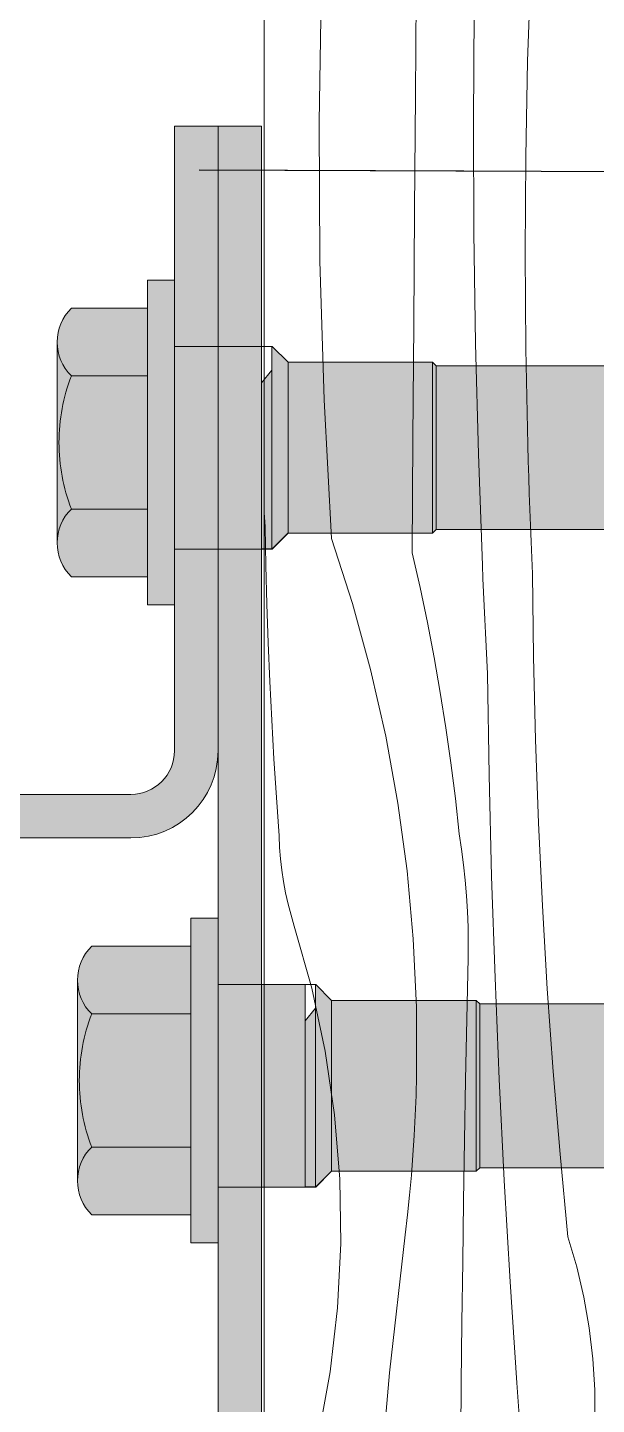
# Model space of a CAD drawing. Header units: millimetres. Extents: x -7826 to 55813, y 465 to 25965.
# Drawn here: x 49142.3 to 49338.2, y 10941.8 to 11415.7 of the extents above; entities that cross this region are included whole.
import ezdxf

# ---------------------------------------------------------------- set-up
doc = ezdxf.new("R2010")
doc.units = ezdxf.units.MM
for name, color, linetype, lineweight in [('2D - Ogolne2', 251, 'Continuous', 15), ('2D Drafting - General102', 254, 'Continuous', 13), ('2D Drafting - General121', 255, 'Continuous', 0), ('2D Drafting - General2', 251, 'Continuous', 15), ('2D Drafting - General81', 251, 'Continuous', 20), ('Annotation - Label5', 161, 'Continuous', 25)]:
    doc.layers.add(name, color=color, linetype=linetype, lineweight=lineweight)
doc.styles.get("Standard").update_dxf_attribs({"font": 'arial.ttf'})
doc.dimstyles.new('GENERATED_STYLE__19', dxfattribs={"dimtxt": 0.18, "dimasz": 91.2, "dimexe": 0.18, "dimexo": 0.0625, "dimgap": 0.09, "dimtad": 0, "dimtih": 1, "dimtoh": 1, "dimdec": 4, "dimzin": 0, "dimdsep": 46, "dimtxsty": 'Standard', "dimcen": 0.09, "dimadec": 0, "dimazin": 0, "dimtfac": 1, "dimtdec": 4, "dimtmove": 0, "dimatfit": 3, "dimldrblk": 'ARROWHEAD_5', "dimfxl": 0, "dimtolj": 1, "dimtzin": 0, "dimarcsym": 0})

# ---------------------------------------------------------------- blocks, each defined once
blk = doc.blocks.new('*X44')
at = {"layer": '2D Drafting - General81', "linetype": 'Continuous'}
for p, q in [((-49135.9623625383, 62693.6137454217), (-49134.84700219749, 62726.64110382218)), ((-49207.7663653561, 62672.6221538933), (-49206.93413245103, 62720.43296352652)), ((-49174.59011337638, 62681.73285589112), (-49174.27866749303, 62721.07693179441)), ((-49154.65552826588, 62672.68410819046), (-49154.42300669732, 62710.84038294473)), ((-49136.62785401398, 62660.57426066935), (-49135.9623625383, 62693.6137454217)), ((-49174.88761260801, 62642.38867205884), (-49174.59011337638, 62681.73285589112)), ((-49207.4712095342, 62624.80501248527), (-49207.7663653561, 62672.6221538933)), ((-49154.48474000454, 62634.52750717867), (-49154.65552826588, 62672.68410819046)), ((-49136.84335320408, 62627.52877698847), (-49136.62785401398, 62660.57426066935)), ((-49175.1711651506, 62603.04438524132), (-49174.88761260801, 62642.38867205884)), ((-49153.9106609937, 62596.37484275411), (-49154.48474000454, 62634.52750717867)), ((-49136.60882014265, 62594.48342291491), (-49136.84335320408, 62627.52877698847)), ((-49206.04882905514, 62577.00811966611), (-49207.4712095342, 62624.80501248527)), ((-49175.44077096847, 62563.70000038241), (-49175.1711651506, 62603.04438524132)), ((-49152.93335536931, 62558.23037732177), (-49153.9106609937, 62596.37484275411)), ((-49135.92429832564, 62561.44432696047), (-49136.60882014265, 62594.48342291491)), ((-49203.50001458496, 62529.25804454375), (-49206.04882905514, 62577.00811966611)), ((-49175.69643002774, 62524.3555224259), (-49175.44077096847, 62563.70000038241)), ((-49135.76513857345, 62555.89418492035), (-49135.92429832564, 62561.44432696046)), ((-49151.55293231568, 62520.09837237059), (-49152.93335536931, 62558.23037732177)), ((-49135.59327971601, 62550.34442158979), (-49135.76513857345, 62555.89418492035)), ((-49135.40872265309, 62544.79506602517), (-49135.59327971601, 62550.34442158979)), ((-49135.21146835097, 62539.24614728072), (-49135.40872265309, 62544.79506602517)), ((-49226.3277262442, 62533.28318601711), (-49226.69385990839, 62538.1538349148)), ((-49135.00151784241, 62533.69769440843), (-49135.21146835097, 62539.24614728072)), ((-49226.06102357621, 62519.96597297693), (-49226.3277262442, 62533.28318601711)), ((-49134.77887222661, 62528.1497364578), (-49135.00151784241, 62533.69769440843)), ((-49203.50001458497, 62529.25804454376), (-49196.27592394652, 62506.87538703131)), ((-49134.54353266926, 62522.60230247579), (-49134.77887222661, 62528.1497364578)), ((-49175.69643002775, 62524.35552242591), (-49172.98561640252, 62512.3885789971)), ((-49134.2955004025, 62517.05542150656), (-49134.54353266926, 62522.60230247579)), ((-49225.70013397626, 62506.65097946708), (-49226.06102357621, 62519.96597297693)), ((-49151.3559323611, 62515.42383567415), (-49151.55293231568, 62520.0983723706)), ((-49151.15287423724, 62510.74955822122), (-49151.3559323611, 62515.42383567415)), ((-49133.95363538084, 62488.47747641917), (-49134.29550040251, 62517.05542150656)), ((-49172.98561640252, 62512.3885789971), (-49170.47051394038, 62500.37897845652)), ((-49150.94375828518, 62506.07554786316), (-49151.15287423724, 62510.74955822122)), ((-49225.24507549925, 62493.33887162295), (-49225.70013397626, 62506.65097946708)), ((-49196.27592394652, 62506.87538703131), (-49190.04996976022, 62484.19481522761)), ((-49150.72858485614, 62501.40181245087), (-49150.94375828518, 62506.07554786316)), ((-49170.47051394038, 62500.37897845652), (-49168.15179290358, 62488.32992130285)), ((-49150.50735431159, 62496.72835983479), (-49150.72858485614, 62501.40181245087)), ((-49150.2800670231, 62492.05519786487), (-49150.50735431159, 62496.72835983479)), ((-49224.69587091132, 62480.03031543562), (-49225.24507549925, 62493.33887162295)), ((-49150.04672337246, 62487.38233439058), (-49150.2800670231, 62492.05519786487)), ((-49190.04996976022, 62484.19481522761), (-49184.83436406295, 62461.26081644669)), ((-49168.15179290358, 62488.32992130285), (-49166.03007121973, 62476.2446185497)), ((-49149.80732375161, 62482.7097772609), (-49150.04672337246, 62487.38233439058)), ((-49133.27336634375, 62459.90558374213), (-49133.95363538084, 62488.47747641917)), ((-49224.05254768861, 62466.72597671842), (-49224.69587091132, 62480.03031543562)), ((-49149.22345733732, 62447.80286160843), (-49149.80732375161, 62482.70977726089)), ((-49166.03007121973, 62476.2446185497), (-49164.10591431706, 62464.12629086997)), ((-49223.3151380159, 62453.42652107371), (-49224.05254768861, 62466.72597671842)), ((-49184.83436406295, 62461.26081644669), (-49180.63933712096, 62438.11837509258)), ((-49164.10591431706, 62464.12629086997), (-49162.37983497379, 62451.97816773757)), ((-49132.25478869519, 62431.34375052568), (-49133.27336634375, 62459.90558374213)), ((-49222.48367878504, 62440.13261385958), (-49223.3151380159, 62453.42652107371)), ((-49162.37983497379, 62451.97816773757), (-49160.85229318147, 62439.80348656672)), ((-49148.35220423508, 62412.90193642888), (-49149.22345733732, 62447.80286160843)), ((-49221.5582115931, 62426.84492015647), (-49222.48367878504, 62440.13261385958)), ((-49180.63933712096, 62438.11837509258), (-49177.47311736353, 62414.81288442365)), ((-49160.85229318147, 62439.80348656672), (-49159.52369602235, 62427.60549184923)), ((-49158.69962068489, 62422.28861114055), (-49159.52369602235, 62427.60549184922)), ((-49130.89804528508, 62402.79598240924), (-49132.25478869519, 62431.34375052568)), ((-49221.38115059015, 62422.89999631824), (-49221.5582115931, 62426.84492015647)), ((-49221.0657365263, 62418.96371778941), (-49221.38115059015, 62422.89999631824)), ((-49220.61235808837, 62415.04093527183), (-49221.0657365263, 62418.96371778941)), ((-49158.00038061413, 62416.95387741191), (-49158.69962068489, 62422.28861114055)), ((-49220.0215739776, 62411.13648283613), (-49220.61235808837, 62415.04093527183)), ((-49177.47311736353, 62414.81288442365), (-49175.3419152431, 62391.39005751497)), ((-49157.4263599331, 62411.60422126503), (-49158.00038061413, 62416.95387741191)), ((-49219.29411222109, 62407.25517196466), (-49220.0215739776, 62411.13648283613)), ((-49156.97787397639, 62406.24258149919), (-49157.4263599331, 62411.60422126503)), ((-49147.19362350876, 62378.00936772067), (-49148.35220423508, 62412.90193642888)), ((-49218.43086927477, 62403.40178562226), (-49219.29411222109, 62407.25517196466)), ((-49156.65516911685, 62400.87190349676), (-49156.97787397639, 62406.24258149919)), ((-49217.43290891856, 62399.58107236219), (-49218.43086927477, 62403.40178562226)), ((-49216.30146094556, 62395.79774047448), (-49217.43290891856, 62399.58107236219)), ((-49156.45842263034, 62395.49513760524), (-49156.65516911685, 62400.87190349676)), ((-49129.20332638917, 62374.2662830597), (-49130.89804528508, 62402.79598240924)), ((-49210.26528887237, 62374.45557079808), (-49216.30146094556, 62395.79774047448)), ((-49156.38774259829, 62390.11523751647), (-49156.45842263034, 62395.49513760524)), ((-49175.3419152431, 62391.39005751497), (-49174.24991105365, 62367.89583759341)), ((-49156.44316784831, 62384.73515864403), (-49156.38774259829, 62390.11523751647)), ((-49156.88645587289, 62363.84509483835), (-49156.44316784831, 62384.73515864403)), ((-49145.74779370068, 62343.12752091573), (-49147.19362350876, 62378.00936772067)), ((-49205.6289430359, 62352.76622140539), (-49210.26528887237, 62374.45557079808)), ((-49127.17086968245, 62345.75865360992), (-49129.20332638917, 62374.2662830597)), ((-49174.24991105365, 62367.89583759341), (-49174.19924673119, 62344.37630792127)), ((-49157.29615101861, 62342.95434521164), (-49156.88645587289, 62363.84509483835)), ((-49202.41202773811, 62330.82140343486), (-49205.6289430359, 62352.76622140539)), ((-49174.38104901931, 62337.50744990223), (-49174.19924673119, 62344.37630792126)), ((-49157.67225222609, 62322.06296378389), (-49157.29615101861, 62342.95434521164)), ((-49144.01481282633, 62308.25876071915), (-49145.74779370068, 62343.12752091573)), ((-49124.80096020574, 62317.27709209754), (-49127.17086968245, 62345.75865360992)), ((-49174.65170983985, 62330.64151913665), (-49174.38104901931, 62337.50744990223)), ((-49200.62814536785, 62308.71390824697), (-49202.41202773811, 62330.82140343486)), ((-49175.01118387994, 62323.77966508895), (-49174.65170983985, 62330.64151913665)), ((-49175.45941095801, 62316.92303654104), (-49175.01118387994, 62323.77966508895)), ((-49158.01475852278, 62301.1710045767), (-49157.67225222609, 62322.06296378389)), ((-49175.99631603379, 62310.07278140002), (-49175.45941095801, 62316.92303654104)), ((-49122.09393032577, 62288.82559290436), (-49124.80096020574, 62317.27709209754)), ((-49176.62180922098, 62303.23004650597), (-49175.99631603379, 62310.07278140002)), ((-49200.28483888455, 62286.5372150658), (-49200.62814536785, 62308.71390824697)), ((-49141.99479836771, 62273.40545094886), (-49144.01481282633, 62308.25876071915)), ((-49177.33578580221, 62296.39597743996), (-49176.62180922098, 62303.23004650597)), ((-49158.32366902302, 62280.27852161318), (-49158.01475852278, 62301.1710045767)), ((-49178.13812624661, 62289.57171833228), (-49177.33578580221, 62296.39597743996)), ((-49201.38355992369, 62264.38509571185), (-49200.28483888455, 62286.5372150658)), ((-49183.469026955, 62242.05174750915), (-49178.13812624661, 62289.57171833228)), ((-49119.05599015156, 62278.53942180242), (-49122.09393032577, 62288.82559290436)), ((-49158.59898292802, 62259.38556891779), (-49158.32366902302, 62280.27852161318)), ((-49116.6071592269, 62268.09731360804), (-49119.05599015156, 62278.53942180242)), ((-49139.68788726533, 62238.56995437535), (-49141.99479836771, 62273.40545094886)), ((-49114.75534312422, 62257.5329786284), (-49116.6071592269, 62268.09731360804)), ((-49203.91966265861, 62242.35121809779), (-49201.38355992369, 62264.38509571185)), ((-49158.84069952586, 62238.49220051621), (-49158.59898292802, 62259.38556891779)), ((-49113.50652007019, 62246.88052175591), (-49114.75534312422, 62257.5329786284)), ((-49112.86472164615, 62236.17433236737), (-49113.50652007019, 62246.88052175591)), ((-49207.88242344495, 62220.5287501635), (-49203.91966265861, 62242.35121809779)), ((-49187.67814521935, 62194.41930632848), (-49183.469026955, 62242.05174750915)), ((-49159.04881819151, 62217.59847043517), (-49158.84069952586, 62238.49220051621)), ((-49137.09423590898, 62203.75463256155), (-49139.68788726533, 62238.56995437535)), ((-49112.83201977298, 62225.44897330448), (-49112.86472164615, 62236.17433236737))]:
    blk.add_line(p, q, dxfattribs=at)
blk = doc.blocks.new('Wype_nienie_132')
at = {"layer": '2D Drafting - General2', "linetype": 'Continuous'}
blk.add_line((-49226.69385990839, 62931.94641982904), (-49226.69385990839, 61566.97865503883), dxfattribs=at)
at = {"layer": '2D Drafting - General81', "linetype": 'Continuous'}
blk.add_blockref('*X44', (0, 0), dxfattribs=at)
blk = doc.blocks.new('ARROWHEAD_5')
at = {"color": 0, "linetype": 'Continuous', "lineweight": 0}
blk.add_line((0, 0), (-1, 0), dxfattribs=at)
blk.add_solid([(-1, 0.2679), (0, 0), (-1, -0.2679), (-1, 0.2679)], dxfattribs=at)

msp = doc.modelspace()

# ---------------------------------------------------------------- hatches: boundary and pattern name
at = {"layer": '2D Drafting - General102', "linetype": 'Continuous'}
for points in [[(49207.88594167839, 11305.91466801308), (49207.88594167839, 11381.7696964762), (49192.88594167839, 11381.7696964762), (49192.88594167839, 11328.83919474609), (49192.88594167839, 11305.91466801308)], [(49222.88594167839, 11381.7696964762), (49207.88594167839, 11381.7696964762), (49207.88594167839, 11305.91466801308), (49222.88594167839, 11305.91466801308)], [(49222.88594167839, 11236.24277080239), (49207.88594167839, 11236.24277080239), (49207.88594167839, 11166.7696964762), (49207.88594167839, 11086.28455456747), (49222.88594167839, 11086.28455456747)]]:
    msp.add_hatch(color=256, dxfattribs=at).paths.add_polyline_path(points)
h = msp.add_hatch(color=256, dxfattribs=at)
edge = h.paths.add_edge_path()
edge.add_line((49112.89980839291, 11136.7696964762), (49177.88594167839, 11136.7696964762))
edge.add_arc((49177.88594167839, 11166.7696964762), 30, 270, 360)
edge.add_line((49207.88594167839, 11166.7696964762), (49207.88594167839, 11236.24277080239))
edge.add_line((49207.88594167839, 11236.24277080239), (49192.88594167839, 11236.24277080239))
edge.add_line((49192.88594167839, 11236.24277080239), (49192.88594167839, 11166.7696964762))
edge.add_arc((49177.88594167839, 11166.7696964762), 15, -90, 0, ccw=False)
edge.add_line((49177.88594167839, 11151.7696964762), (49112.89980839291, 11151.7696964762))
edge.add_arc((49112.89980839291, 11121.76969647621), 29.99999999999272, 90, 180)
edge.add_line((49082.89980839291, 11121.76969647621), (49082.89980839291, 10966.76969647621))
edge.add_arc((49072.89980839291, 10966.76969647621), 10, -90, 0, ccw=False)
edge.add_line((49072.89980839291, 10956.7696964762), (48882.8998083929, 10956.7696964762))
edge.add_arc((48882.89980839291, 10966.76969647621), 10.00000000000728, 180, 269.99999999995833, ccw=False)
edge.add_line((48872.89980839291, 10966.76969647621), (48872.89980839291, 11031.7696964762))
edge.add_line((48872.89980839291, 11031.7696964762), (48857.89980839291, 11031.7696964762))
edge.add_line((48857.89980839291, 11031.7696964762), (48857.89980839291, 10966.76969647621))
edge.add_arc((48882.89980839291, 10966.76969647621), 25, 180, 269.9999999999833)
edge.add_line((48882.8998083929, 10941.7696964762), (49072.89980839291, 10941.7696964762))
edge.add_arc((49072.89980839291, 10966.76969647621), 25.00000000000728, 270, 360)
edge.add_line((49097.89980839291, 10966.76969647621), (49097.89980839291, 11121.7696964762))
edge.add_arc((49112.89980839291, 11121.7696964762), 15, 90, 180, ccw=False)
h = msp.add_hatch(color=256, dxfattribs=at)
edge = h.paths.add_edge_path()
edge.add_line((49222.88594167839, 11016.61265735679), (49207.88594167839, 11016.61265735679))
edge.add_line((49207.88594167839, 11016.61265735679), (49207.88594167839, 10997.37078076918))
edge.add_line((49207.88594167839, 10997.37078076918), (49207.88594167839, 10761.7696964762))
edge.add_arc((49192.88594167839, 10761.7696964762), 15, -90, 0, ccw=False)
edge.add_line((49192.88594167839, 10746.7696964762), (49112.89980839291, 10746.7696964762))
edge.add_arc((49112.89980839291, 10761.7696964762), 15, 180, 270, ccw=False)
edge.add_line((49097.89980839291, 10761.7696964762), (49097.89980839291, 10916.7696964762))
edge.add_arc((49072.89980839291, 10916.7696964762), 25, 0, 90)
edge.add_line((49072.89980839291, 10941.7696964762), (48882.8998083929, 10941.7696964762))
edge.add_arc((48882.89980839291, 10916.76969647621), 24.99999999999272, 90.00000000001667, 180.0000000000167)
edge.add_line((48857.89980839291, 10916.7696964762), (48857.89980839291, 10851.7696964762))
edge.add_line((48857.89980839291, 10851.7696964762), (48872.89980839291, 10851.7696964762))
edge.add_line((48872.89980839291, 10851.7696964762), (48872.89980839291, 10916.7696964762))
edge.add_arc((48882.89980839291, 10916.76969647621), 10, 90.00000000004172, 180.0000000000417, ccw=False)
edge.add_line((48882.8998083929, 10926.7696964762), (49072.89980839291, 10926.7696964762))
edge.add_arc((49072.89980839291, 10916.7696964762), 10, 0, 90, ccw=False)
edge.add_line((49082.89980839291, 10916.7696964762), (49082.89980839291, 10761.7696964762))
edge.add_arc((49112.89980839291, 10761.76969647621), 30, 180.0000000000139, 270)
edge.add_line((49112.89980839291, 10731.76969647621), (49192.88594167839, 10731.76969647621))
edge.add_arc((49192.88594167839, 10761.76969647621), 30, 270, 359.9999999999861)
edge.add_line((49222.88594167839, 10761.7696964762), (49222.88594167839, 11016.61265735679))
at = {"layer": '2D Drafting - General121', "linetype": 'Continuous'}
for points in [[(49192.88594167839, 11272.92004448044), (49192.88594167839, 11217.00089421478), (49183.56608330078, 11217.00089421478), (49183.56608330078, 11272.92004448044), (49183.56608330078, 11328.8391947461), (49192.88594167839, 11328.8391947461)], [(49222.88593366768, 11236.24277080239), (49192.88594167839, 11236.24277080239), (49192.88594167839, 11272.92004448044), (49192.88594167839, 11305.91466801308), (49222.88593366768, 11305.91466801308), (49222.88593366768, 11269.04437115384)], [(49192.88594167839, 11236.24277080239), (49192.88594167839, 11272.92004448044), (49192.88594167839, 11305.91466801308), (49222.88593366768, 11305.91466801308), (49222.88593366768, 11269.9941089575), (49222.88593366768, 11236.24277080239)], [(49226.39939909989, 11236.33985590758), (49226.39939909989, 11305.91466875746), (49226.57492844158, 11305.91466875746), (49231.98847588671, 11300.50112131235), (49231.98847588671, 11241.75340335271), (49226.57492844158, 11236.33985590758)], [(49231.98847588671, 11241.65631824753), (49231.98847588671, 11300.50112131235), (49281.73079279931, 11300.50112131235), (49281.73079279931, 11241.65631824753)], [(49281.73079279931, 11241.65631824753), (49281.73079279931, 11300.50112131235), (49282.97626430113, 11299.25564981053), (49282.97626430113, 11242.90178974934)], [(49222.88593366768, 11236.33985590758), (49222.88593366768, 11269.04437115384), (49222.88593366769, 11293.3983676741), (49226.39939909989, 11297.76917817532), (49226.39939909989, 11236.33985590758)], [(49207.88594167839, 11053.28993103483), (49207.88594167839, 10997.37078076918), (49198.56608330079, 10997.37078076918), (49198.56608330079, 11053.28993103483), (49198.56608330079, 11109.20908130049), (49207.88594167839, 11109.20908130049)], [(49237.88593366768, 11016.61265735679), (49207.88594167839, 11016.61265735679), (49207.88594167839, 11053.28993103483), (49207.88594167839, 11086.28455456747), (49237.88593366768, 11086.28455456747), (49237.88593366768, 11049.41425770823)], [(49207.88594167839, 11016.61265735679), (49207.88594167839, 11053.28993103483), (49207.88594167839, 11086.28455456747), (49237.88593366768, 11086.28455456747), (49237.88593366768, 11050.36399551189), (49237.88593366768, 11016.61265735679)], [(49241.39939909989, 11016.70974246197), (49241.39939909989, 11086.28455531186), (49241.57492844158, 11086.28455531186), (49246.98847588671, 11080.87100786674), (49246.98847588671, 11022.1232899071), (49241.57492844158, 11016.70974246197)], [(49237.88593366768, 11016.70974246197), (49237.88593366768, 11049.41425770823), (49237.88593366769, 11073.76825422849), (49241.39939909989, 11078.1390647297), (49241.39939909989, 11016.70974246197)], [(49246.98847588671, 11022.02620480192), (49246.98847588671, 11080.87100786673), (49296.73079279931, 11080.87100786673), (49296.73079279931, 11022.02620480192)], [(49296.73079279931, 11022.02620480192), (49296.73079279931, 11080.87100786674), (49297.97626430113, 11079.62553636491), (49297.97626430113, 11023.27167630374)]]:
    msp.add_hatch(color=256, dxfattribs=at).paths.add_polyline_path(points)
h = msp.add_hatch(color=256, dxfattribs=at)
edge = h.paths.add_edge_path()
edge.add_line((49183.56608330078, 11295.83136299206), (49157.39326924954, 11295.83136299206))
edge.add_arc((49168.83274819567, 11307.48118596407), 16.32727943774128, 134.4780486831346, 225.5219513168654, ccw=False)
edge.add_line((49157.39326924954, 11319.13100893608), (49183.56608330078, 11319.13100893608))
edge.add_line((49183.56608330078, 11319.13100893608), (49183.56608330078, 11295.83136299206))
h = msp.add_hatch(color=256, dxfattribs=at)
edge = h.paths.add_edge_path()
edge.add_arc((49216.70145892528, 11272.92004448043), 63.57979143213743, 179.9999999999934, 201.122021382379)
edge.add_arc((49168.83274819567, 11238.35890299682), 16.3272794377258, 134.4780486831521, 180.0000000000255)
edge.add_line((49152.50546875794, 11238.35890299681), (49152.50546875794, 11307.48118596407))
edge.add_arc((49168.83274819567, 11307.48118596406), 16.32727943773352, 179.999999999949, 225.5219513168297)
edge.add_arc((49216.70145892526, 11272.92004448044), 63.57979143211669, 158.8779786176138, 180)
h = msp.add_hatch(color=256, dxfattribs=at)
edge = h.paths.add_edge_path()
edge.add_line((49183.56608330078, 11250.00872596881), (49157.39326924954, 11250.00872596881))
edge.add_arc((49216.70145892526, 11272.92004448043), 63.57979143211669, 179.9999999999934, 201.1220213823862, ccw=False)
edge.add_arc((49216.70145892524, 11272.92004448044), 63.57979143209377, 158.8779786176068, 180, ccw=False)
edge.add_line((49157.39326924954, 11295.83136299206), (49183.56608330078, 11295.83136299206))
edge.add_line((49183.56608330078, 11295.83136299206), (49183.56608330078, 11272.92004448044))
edge.add_line((49183.56608330078, 11272.92004448044), (49183.56608330078, 11250.00872596881))
h = msp.add_hatch(color=256, dxfattribs=at)
edge = h.paths.add_edge_path()
edge.add_line((49282.97626430113, 11242.90178974934), (49282.97626430113, 11299.25564981052))
edge.add_line((49282.97626430113, 11299.25564981052), (49417.39512446345, 11299.25564981052))
edge.add_line((49417.39512446345, 11299.25564981052), (49417.39512446345, 11277.59943703199))
edge.add_line((49417.39512446345, 11277.59943703199), (49384.08650772397, 11277.59943703199))
edge.add_arc((49380.17189928937, 11276.12010393954), 4.184804128586707, 20.70161155939179, 339.2983884406082)
edge.add_line((49384.08650772397, 11274.6407708471), (49417.39512446345, 11274.6407708471))
edge.add_line((49417.39512446345, 11274.6407708471), (49417.39512446345, 11242.90178974934))
edge.add_line((49417.39512446345, 11242.90178974934), (49282.97626430113, 11242.90178974934))
h = msp.add_hatch(color=256, dxfattribs=at)
edge = h.paths.add_edge_path()
edge.add_line((49183.56608330078, 11226.70908002479), (49157.39326924954, 11226.70908002479))
edge.add_arc((49168.83274819567, 11238.3589029968), 16.32727943774128, 134.4780486831346, 225.5219513168654, ccw=False)
edge.add_line((49157.39326924954, 11250.00872596881), (49183.56608330078, 11250.00872596881))
edge.add_line((49183.56608330078, 11250.00872596881), (49183.56608330078, 11226.70908002479))
h = msp.add_hatch(color=256, dxfattribs=at)
edge = h.paths.add_edge_path()
edge.add_line((49198.56608330079, 11076.20124954646), (49164.39326924954, 11076.20124954646))
edge.add_arc((49175.83274819567, 11087.85107251847), 16.32727943774128, 134.4780486831346, 225.5219513168654, ccw=False)
edge.add_line((49164.39326924954, 11099.50089549048), (49198.56608330079, 11099.50089549048))
edge.add_line((49198.56608330079, 11099.50089549048), (49198.56608330079, 11076.20124954646))
h = msp.add_hatch(color=256, dxfattribs=at)
edge = h.paths.add_edge_path()
edge.add_arc((49223.70145892524, 11053.28993103483), 63.57979143210105, 180, 201.1220213823848)
edge.add_arc((49175.83274819567, 11018.7287895512), 16.32727943774128, 134.4780486831346, 180)
edge.add_line((49159.50546875793, 11018.7287895512), (49159.50546875793, 11087.85107251846))
edge.add_arc((49175.83274819567, 11087.85107251846), 16.32727943773352, 180, 225.5219513168657)
edge.add_arc((49223.7014589253, 11053.28993103484), 63.57979143215741, 158.877978617628, 180.0000000000131)
h = msp.add_hatch(color=256, dxfattribs=at)
edge = h.paths.add_edge_path()
edge.add_line((49297.97626430113, 11023.27167630374), (49297.97626430113, 11079.62553636491))
edge.add_line((49297.97626430113, 11079.62553636491), (49432.39512446345, 11079.62553636491))
edge.add_line((49432.39512446345, 11079.62553636491), (49432.39512446345, 11057.96932358638))
edge.add_line((49432.39512446345, 11057.96932358638), (49399.08650772397, 11057.96932358638))
edge.add_arc((49395.17189928937, 11056.48999049393), 4.184804128579901, 20.70161155942701, 339.2983884406661)
edge.add_line((49399.08650772397, 11055.0106574015), (49432.39512446345, 11055.0106574015))
edge.add_line((49432.39512446345, 11055.0106574015), (49432.39512446345, 11023.27167630374))
edge.add_line((49432.39512446345, 11023.27167630374), (49297.97626430113, 11023.27167630374))
h = msp.add_hatch(color=256, dxfattribs=at)
edge = h.paths.add_edge_path()
edge.add_line((49198.56608330079, 11030.37861252321), (49164.39326924954, 11030.37861252321))
edge.add_arc((49223.70145892522, 11053.28993103483), 63.57979143208014, 180, 201.1220213823918, ccw=False)
edge.add_arc((49223.70145892527, 11053.28993103484), 63.57979143213015, 158.8779786176186, 180.0000000000131, ccw=False)
edge.add_line((49164.39326924954, 11076.20124954646), (49198.56608330079, 11076.20124954646))
edge.add_line((49198.56608330079, 11076.20124954646), (49198.56608330079, 11053.28993103483))
edge.add_line((49198.56608330079, 11053.28993103483), (49198.56608330079, 11030.37861252321))
h = msp.add_hatch(color=256, dxfattribs=at)
edge = h.paths.add_edge_path()
edge.add_line((49198.56608330079, 11007.07896657919), (49164.39326924954, 11007.07896657919))
edge.add_arc((49175.83274819567, 11018.72878955119), 16.32727943774128, 134.4780486831167, 225.5219513168654, ccw=False)
edge.add_line((49164.39326924954, 11030.37861252321), (49198.56608330079, 11030.37861252321))
edge.add_line((49198.56608330079, 11030.37861252321), (49198.56608330079, 11007.07896657919))

# ---------------------------------------------------------------- linework, layer by layer
at = {"layer": '2D - Ogolne2', "linetype": 'Continuous'}
for p, q in [((49226.57492844158, 11305.91466875746), (49222.88593366768, 11305.91466875746)), ((49222.88593366768, 11305.91466875746), (49222.88593366768, 11269.04437115384)), ((49231.98847588671, 11300.50112131234), (49226.57492844158, 11305.91466875746)), ((49231.98847588671, 11300.50112131234), (49231.98847588671, 11241.65631824753)), ((49281.73079279931, 11300.50112131234), (49231.98847588671, 11300.50112131234)), ((49281.73079279931, 11300.50112131234), (49281.73079279931, 11241.65631824753)), ((49282.97626430113, 11299.25564981052), (49281.73079279931, 11300.50112131234)), ((49282.97626430113, 11242.90178974934), (49282.97626430113, 11299.25564981052)), ((49417.39512446345, 11299.25564981052), (49282.97626430113, 11299.25564981052)), ((49222.88593366768, 11236.24277080239), (49222.88593366768, 11269.99410895749)), ((49282.97626430113, 11242.90178974934), (49281.73079279931, 11241.65631824753)), ((49417.39512446345, 11242.90178974934), (49282.97626430113, 11242.90178974934)), ((49231.98847588671, 11241.65631824753), (49226.57492844158, 11236.24277080239)), ((49281.73079279931, 11241.65631824753), (49231.98847588671, 11241.65631824753)), ((49226.57492844158, 11236.24277080239), (49222.88593366768, 11236.24277080239)), ((49237.88593366768, 11086.28455531186), (49237.88593366768, 11049.41425770822)), ((49241.57492844158, 11086.28455531186), (49237.88593366768, 11086.28455531186)), ((49246.98847588671, 11080.87100786673), (49241.57492844158, 11086.28455531186)), ((49296.73079279931, 11080.87100786673), (49246.98847588671, 11080.87100786673)), ((49246.98847588671, 11080.87100786673), (49246.98847588671, 11022.02620480191)), ((49297.97626430113, 11079.62553636491), (49296.73079279931, 11080.87100786673)), ((49296.73079279931, 11080.87100786673), (49296.73079279931, 11022.02620480191)), ((49432.39512446345, 11079.62553636491), (49297.97626430113, 11079.62553636491)), ((49297.97626430113, 11023.27167630373), (49297.97626430113, 11079.62553636491)), ((49237.88593366768, 11016.61265735679), (49237.88593366768, 11050.36399551189)), ((49246.98847588671, 11022.02620480191), (49241.57492844158, 11016.61265735679)), ((49296.73079279931, 11022.02620480191), (49246.98847588671, 11022.02620480191)), ((49297.97626430113, 11023.27167630373), (49296.73079279931, 11022.02620480191)), ((49432.39512446345, 11023.27167630373), (49297.97626430113, 11023.27167630373)), ((49241.57492844158, 11016.61265735679), (49237.88593366768, 11016.61265735679))]:
    msp.add_line(p, q, dxfattribs=at)
at = {"layer": '2D Drafting - General2', "linetype": 'Continuous'}
for p, q in [((49192.88594167839, 11381.7696964762), (49192.88594167839, 11166.7696964762)), ((49207.88594167839, 11381.7696964762), (49192.88594167839, 11381.7696964762)), ((49207.88594167839, 11381.7696964762), (49207.88594167839, 10761.7696964762)), ((49222.88594167839, 11381.7696964762), (49207.88594167839, 11381.7696964762)), ((49207.88594167839, 11381.7696964762), (49207.88594167839, 11166.7696964762)), ((49222.88594167839, 11381.7696964762), (49222.88594167839, 10761.7696964762)), ((49183.56608330078, 11328.83919474609), (49192.88594167839, 11328.83919474609)), ((49183.56608330078, 11272.92004448043), (49183.56608330078, 11328.83919474609)), ((49192.88594167839, 11328.83919474609), (49192.88594167839, 11272.92004448043)), ((49157.39326924954, 11319.13100893608), (49183.56608330078, 11319.13100893608)), ((49152.50546875794, 11238.3589029968), (49152.50546875794, 11307.48118596406)), ((49192.88594250598, 11305.91466801308), (49222.88593366768, 11305.91466801308)), ((49157.39326924954, 11295.83136299206), (49183.56608330078, 11295.83136299206)), ((49183.56608330078, 11272.92004448043), (49183.56608330078, 11217.00089421478)), ((49192.88594167839, 11217.00089421478), (49192.88594167839, 11272.92004448043)), ((49157.39326924954, 11250.00872596881), (49183.56608330078, 11250.00872596881)), ((49192.88593613003, 11236.24277080239), (49222.88593366768, 11236.24277080239)), ((49157.39326924954, 11226.70908002479), (49183.56608330078, 11226.70908002479)), ((49183.56608330078, 11217.00089421478), (49192.88594167839, 11217.00089421478)), ((49177.88594167839, 11151.7696964762), (49112.89980839291, 11151.7696964762)), ((49177.88594167839, 11136.7696964762), (49112.89980839291, 11136.7696964762)), ((49198.56608330079, 11053.28993103483), (49198.56608330079, 11109.20908130048)), ((49198.56608330079, 11109.20908130048), (49207.88594167839, 11109.20908130048)), ((49207.88594167839, 11109.20908130048), (49207.88594167839, 11053.28993103483)), ((49164.39326924954, 11099.50089549047), (49198.56608330079, 11099.50089549047)), ((49159.50546875793, 11018.72878955119), (49159.50546875793, 11087.85107251846)), ((49207.88594250598, 11086.28455456747), (49237.88593366768, 11086.28455456747)), ((49164.39326924954, 11076.20124954646), (49198.56608330079, 11076.20124954646)), ((49198.56608330079, 11053.28993103483), (49198.56608330079, 10997.37078076918)), ((49207.88594167839, 10997.37078076918), (49207.88594167839, 11053.28993103483)), ((49164.39326924954, 11030.37861252321), (49198.56608330079, 11030.37861252321)), ((49207.88593613003, 11016.61265735679), (49237.88593366768, 11016.61265735679)), ((49164.39326924954, 11007.07896657919), (49198.56608330079, 11007.07896657919)), ((49198.56608330079, 10997.37078076918), (49207.88594167839, 10997.37078076918))]:
    msp.add_line(p, q, dxfattribs=at)
at = {"layer": '2D Drafting - General2', "linetype": 'Continuous', "flags": 128}
for points in [[(49207.88594167839, 11305.91466801308), (49207.88594167839, 11381.7696964762), (49192.88594167839, 11381.7696964762), (49192.88594167839, 11328.83919474609), (49192.88594167839, 11305.91466801308)], [(49222.88594167839, 11381.7696964762), (49207.88594167839, 11381.7696964762), (49207.88594167839, 11305.91466801308), (49222.88594167839, 11305.91466801308)], [(49192.88594167839, 11272.92004448044), (49192.88594167839, 11217.00089421478), (49183.56608330078, 11217.00089421478), (49183.56608330078, 11272.92004448044), (49183.56608330078, 11328.8391947461), (49192.88594167839, 11328.8391947461)], [(49222.88593366768, 11236.24277080239), (49192.88594167839, 11236.24277080239), (49192.88594167839, 11272.92004448044), (49192.88594167839, 11305.91466801308), (49222.88593366768, 11305.91466801308), (49222.88593366768, 11269.04437115384)], [(49192.88594167839, 11236.24277080239), (49192.88594167839, 11272.92004448044), (49192.88594167839, 11305.91466801308), (49222.88593366768, 11305.91466801308), (49222.88593366768, 11269.9941089575), (49222.88593366768, 11236.24277080239)], [(49226.39939909989, 11236.33985590758), (49226.39939909989, 11305.91466875746), (49226.57492844158, 11305.91466875746), (49231.98847588671, 11300.50112131235), (49231.98847588671, 11241.75340335271), (49226.57492844158, 11236.33985590758)], [(49231.98847588671, 11241.65631824753), (49231.98847588671, 11300.50112131235), (49281.73079279931, 11300.50112131235), (49281.73079279931, 11241.65631824753)], [(49281.73079279931, 11241.65631824753), (49281.73079279931, 11300.50112131235), (49282.97626430113, 11299.25564981053), (49282.97626430113, 11242.90178974934)], [(49222.88593366768, 11236.33985590758), (49222.88593366768, 11269.04437115384), (49222.88593366769, 11293.3983676741), (49226.39939909989, 11297.76917817532), (49226.39939909989, 11236.33985590758)], [(49222.88594167839, 11236.24277080239), (49207.88594167839, 11236.24277080239), (49207.88594167839, 11166.7696964762), (49207.88594167839, 11086.28455456747), (49222.88594167839, 11086.28455456747)], [(49207.88594167839, 11053.28993103483), (49207.88594167839, 10997.37078076918), (49198.56608330079, 10997.37078076918), (49198.56608330079, 11053.28993103483), (49198.56608330079, 11109.20908130049), (49207.88594167839, 11109.20908130049)], [(49237.88593366768, 11016.61265735679), (49207.88594167839, 11016.61265735679), (49207.88594167839, 11053.28993103483), (49207.88594167839, 11086.28455456747), (49237.88593366768, 11086.28455456747), (49237.88593366768, 11049.41425770823)], [(49207.88594167839, 11016.61265735679), (49207.88594167839, 11053.28993103483), (49207.88594167839, 11086.28455456747), (49237.88593366768, 11086.28455456747), (49237.88593366768, 11050.36399551189), (49237.88593366768, 11016.61265735679)], [(49241.39939909989, 11016.70974246197), (49241.39939909989, 11086.28455531186), (49241.57492844158, 11086.28455531186), (49246.98847588671, 11080.87100786674), (49246.98847588671, 11022.1232899071), (49241.57492844158, 11016.70974246197)], [(49237.88593366768, 11016.70974246197), (49237.88593366768, 11049.41425770823), (49237.88593366769, 11073.76825422849), (49241.39939909989, 11078.1390647297), (49241.39939909989, 11016.70974246197)], [(49246.98847588671, 11022.02620480192), (49246.98847588671, 11080.87100786673), (49296.73079279931, 11080.87100786673), (49296.73079279931, 11022.02620480192)], [(49296.73079279931, 11022.02620480192), (49296.73079279931, 11080.87100786674), (49297.97626430113, 11079.62553636491), (49297.97626430113, 11023.27167630374)]]:
    msp.add_lwpolyline(points, close=True, dxfattribs=at)
for points in [[(49183.56608330078, 11295.83136299206), (49157.39326924954, 11295.83136299206, -0.4195600657071172), (49157.39326924954, 11319.13100893608), (49183.56608330078, 11319.13100893608)], [(49153.12166749314, 11272.92004448044, 0.09242403204492548), (49157.39326924954, 11250.00872596881, 0.2012809963204646), (49152.50546875794, 11238.35890299681), (49152.50546875794, 11307.48118596407, 0.2012809963204646), (49157.39326924954, 11295.83136299206, 0.09242403204492862)], [(49183.56608330078, 11250.00872596881), (49157.39326924954, 11250.00872596881, -0.09242403204495818), (49153.12166749314, 11272.92004448044, -0.0924240320449649), (49157.39326924954, 11295.83136299206), (49183.56608330078, 11295.83136299206), (49183.56608330078, 11272.92004448044)], [(49282.97626430113, 11242.90178974934), (49282.97626430113, 11299.25564981052), (49417.39512446345, 11299.25564981052), (49417.39512446345, 11277.59943703199), (49384.08650772397, 11277.59943703199, 5.475043183008319), (49384.08650772397, 11274.6407708471), (49417.39512446345, 11274.6407708471), (49417.39512446345, 11242.90178974934)], [(49183.56608330078, 11226.70908002479), (49157.39326924954, 11226.70908002479, -0.4195600657071172), (49157.39326924954, 11250.00872596881), (49183.56608330078, 11250.00872596881)], [(49112.89980839291, 11136.7696964762), (49177.88594167839, 11136.7696964762, 0.414213562373095), (49207.88594167839, 11166.7696964762), (49207.88594167839, 11236.24277080239), (49192.88594167839, 11236.24277080239), (49192.88594167839, 11166.7696964762, -0.414213562373095), (49177.88594167839, 11151.7696964762), (49112.89980839291, 11151.7696964762, 0.414213562373095), (49082.89980839291, 11121.76969647621), (49082.89980839291, 10966.76969647621, -0.414213562373095), (49072.89980839291, 10956.7696964762), (48882.8998083929, 10956.7696964762, -0.414213562373095), (48872.89980839291, 10966.76969647621), (48872.89980839291, 11031.7696964762), (48857.89980839291, 11031.7696964762), (48857.89980839291, 10966.76969647621, 0.414213562373095), (48882.8998083929, 10941.7696964762), (49072.89980839291, 10941.7696964762, 0.414213562373095), (49097.89980839291, 10966.76969647621), (49097.89980839291, 11121.7696964762, -0.414213562373095)], [(49198.56608330079, 11076.20124954646), (49164.39326924954, 11076.20124954646, -0.4195600657071172), (49164.39326924954, 11099.50089549048), (49198.56608330079, 11099.50089549048)], [(49160.12166749314, 11053.28993103483, 0.09242403204492548), (49164.39326924954, 11030.37861252321, 0.2012809963204646), (49159.50546875793, 11018.7287895512), (49159.50546875793, 11087.85107251846, 0.2012809963204646), (49164.39326924954, 11076.20124954646, 0.09242403204492862)], [(49297.97626430113, 11023.27167630374), (49297.97626430113, 11079.62553636491), (49432.39512446345, 11079.62553636491), (49432.39512446345, 11057.96932358638), (49399.08650772397, 11057.96932358638, 5.475043183008319), (49399.08650772397, 11055.0106574015), (49432.39512446345, 11055.0106574015), (49432.39512446345, 11023.27167630374)], [(49198.56608330079, 11030.37861252321), (49164.39326924954, 11030.37861252321, -0.09242403204495818), (49160.12166749314, 11053.28993103483, -0.0924240320449649), (49164.39326924954, 11076.20124954646), (49198.56608330079, 11076.20124954646), (49198.56608330079, 11053.28993103483)], [(49198.56608330079, 11007.07896657919), (49164.39326924954, 11007.07896657919, -0.4195600657071172), (49164.39326924954, 11030.37861252321), (49198.56608330079, 11030.37861252321)], [(49222.88594167839, 11016.61265735679), (49207.88594167839, 11016.61265735679), (49207.88594167839, 10997.37078076918), (49207.88594167839, 10761.7696964762, -0.414213562373095), (49192.88594167839, 10746.7696964762), (49112.89980839291, 10746.7696964762, -0.414213562373095), (49097.89980839291, 10761.7696964762), (49097.89980839291, 10916.7696964762, 0.414213562373095), (49072.89980839291, 10941.7696964762), (48882.8998083929, 10941.7696964762, 0.414213562373095), (48857.89980839291, 10916.7696964762), (48857.89980839291, 10851.7696964762), (48872.89980839291, 10851.7696964762), (48872.89980839291, 10916.7696964762, -0.414213562373095), (48882.8998083929, 10926.7696964762), (49072.89980839291, 10926.7696964762, -0.414213562373095), (49082.89980839291, 10916.7696964762), (49082.89980839291, 10761.7696964762, 0.414213562373095), (49112.89980839291, 10731.76969647621), (49192.88594167839, 10731.76969647621, 0.414213562373095), (49222.88594167839, 10761.7696964762)]]:
    msp.add_lwpolyline(points, format="xyb", close=True, dxfattribs=at)
at = {"layer": '2D Drafting - General2', "linetype": 'Continuous'}
for centre, radius, start, end in [((49168.83274819567, 11307.48118596406), 16.32727943774327, 134.4780486831342, 225.5219513168658), ((49216.70145892524, 11272.92004448043), 63.5797914320995, 158.8779786174919, 180), ((49216.70145892524, 11272.92004448043), 63.5797914320995, 180, 201.1220213825081), ((49168.83274819567, 11238.3589029968), 16.32727943774327, 134.4780486831342, 225.5219513168658), ((49177.88594167839, 11166.7696964762), 15.00000000000057, 270, 0), ((49177.88594167839, 11166.7696964762), 30.00000000000007, 270, 0), ((49175.83274819567, 11087.85107251846), 16.32727943774327, 134.4780486831342, 225.5219513168658), ((49223.70145892524, 11053.28993103483), 63.5797914320995, 158.8779786174919, 180), ((49223.70145892524, 11053.28993103483), 63.5797914320995, 180, 201.1220213825081), ((49175.83274819567, 11018.72878955119), 16.32727943774327, 134.4780486831342, 225.5219513168658)]:
    msp.add_arc(centre, radius, start, end, dxfattribs=at)

# ---------------------------------------------------------------- block references
at = {"layer": '2D Drafting - General81', "linetype": 'Continuous'}
msp.add_blockref('Wype_nienie_132', (98450.45090799732, -51289.3902660945), dxfattribs=at)

# ---------------------------------------------------------------- leaders
at = {"layer": 'Annotation - Label5', "linetype": 'Continuous', "annotation_type": 0, "has_hookline": 1, "hookline_direction": 0, "text_width": 320.7094133697136}
msp.add_leader([(49201.35714937674, 11366.80011433103), (49789.08593512408, 11364.19447147388)], dimstyle='GENERATED_STYLE__19', dxfattribs=at)

doc.saveas('drawing.dxf')
